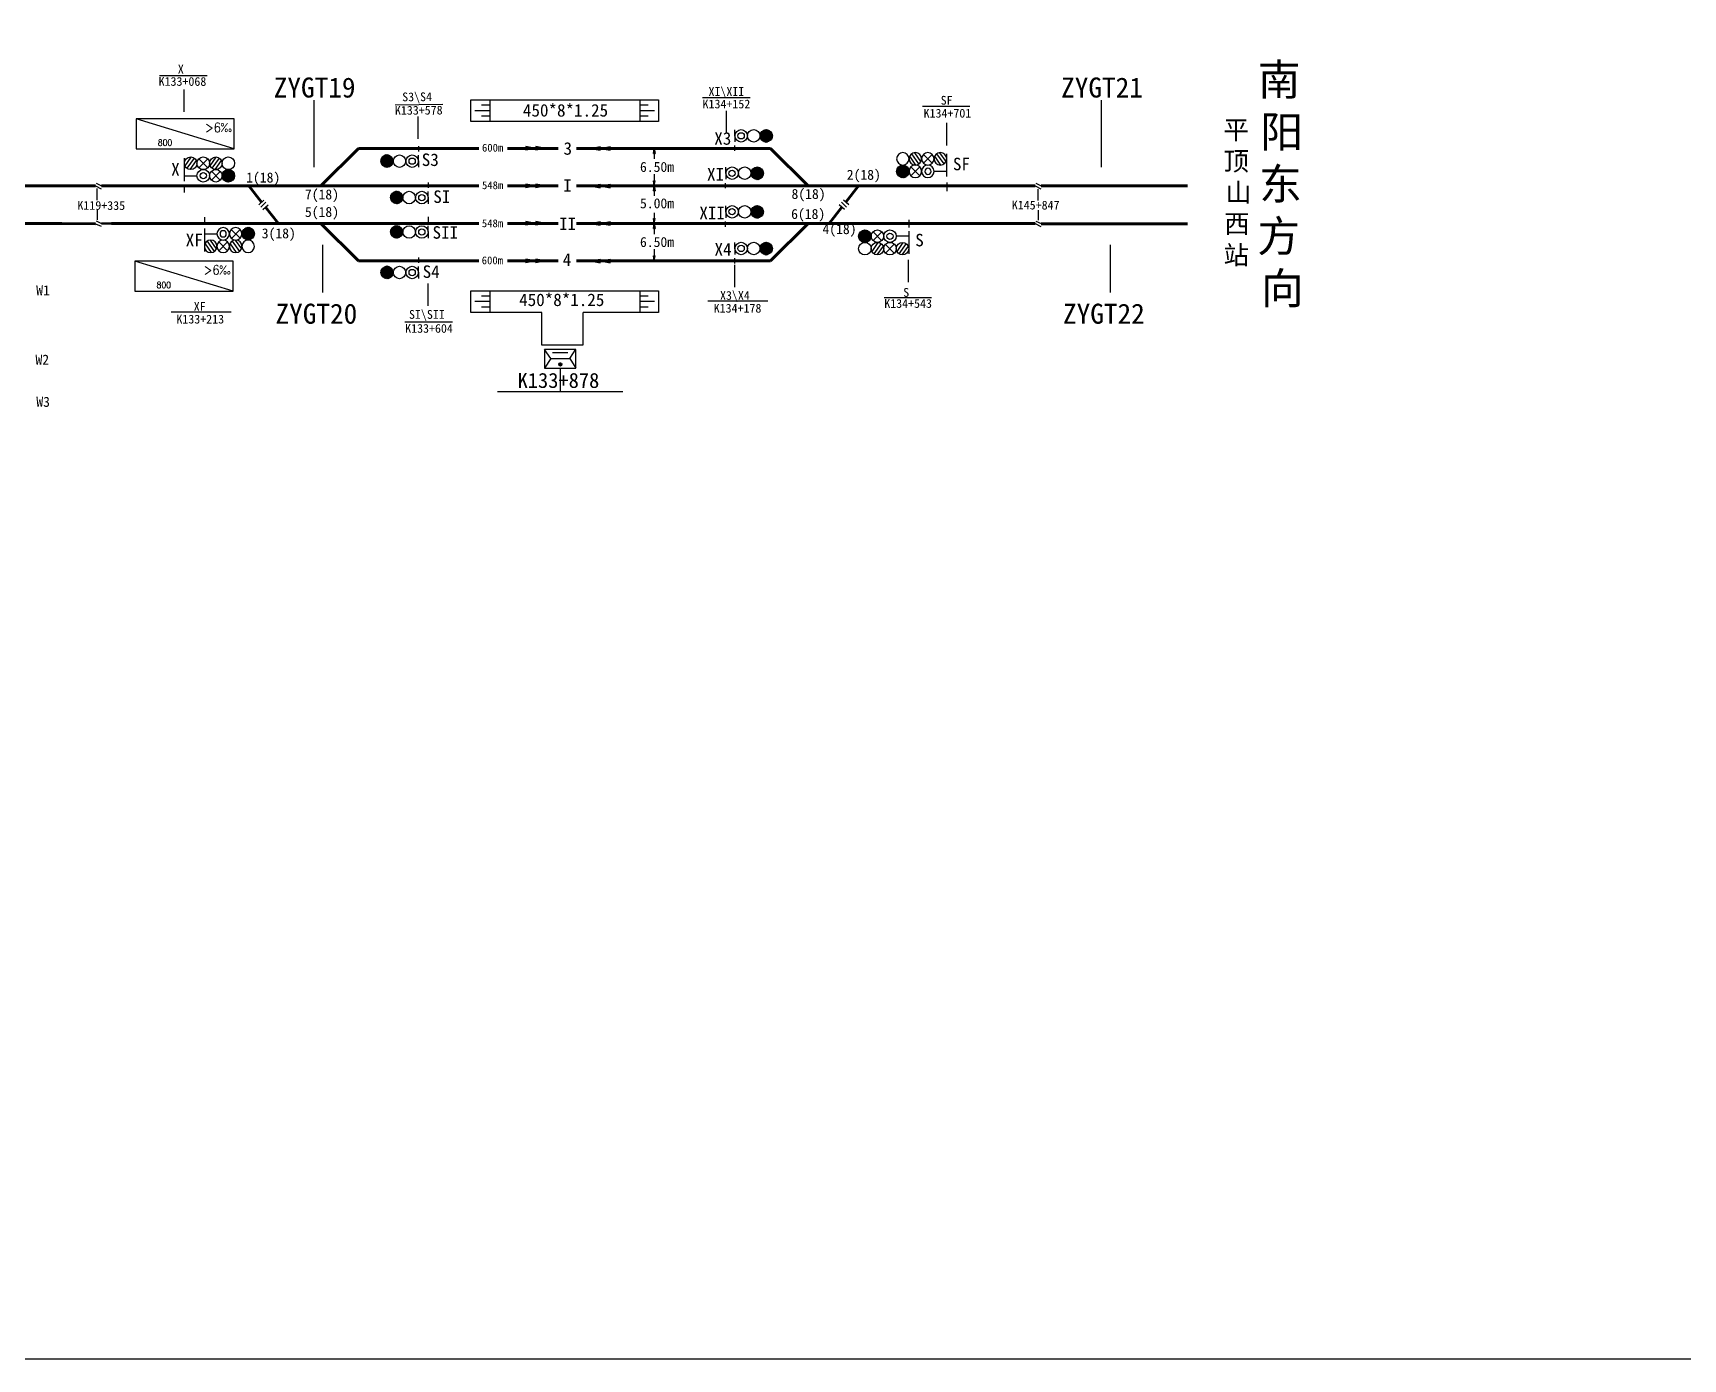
# Model space of a CAD drawing. Header units: millimetres. Extents: x -17381 to -15684, y 1883 to 2345.
# Drawn here: x -15915.7 to -15783.9, y 1883.2 to 1989.1 of the extents above; entities that cross this region are included whole.
import ezdxf
from ezdxf.enums import TextEntityAlignment as Align

# ---------------------------------------------------------------- set-up
doc = ezdxf.new("R2010")
doc.units = ezdxf.units.MM
for name, color, linetype in [('1', 1, 'Continuous'), ('D0', 7, 'Continuous'), ('供电臂', 7, 'Continuous'), ('站台', 7, 'Continuous')]:
    doc.layers.add(name, color=color, linetype=linetype)
doc.styles.add('HZ', font='complex.shx', dxfattribs={"width": 0.75, "bigfont": 'gbcbig.shx'})
doc.styles.add('宋体', font='')
doc.styles.get('宋体').set_extended_font_data('SimSun')
doc.linetypes.add('ZIGZAG', pattern='A,0.00254,-5.08,[131,ltypeshp.shx,S=5.08,R=0,X=-5.08,Y=0],-10.16,[131,ltypeshp.shx,S=5.08,R=180,X=5.08,Y=0],-5.08', length=20.32254)

# ---------------------------------------------------------------- blocks, each defined once
blk = doc.blocks.new('BD')
at = {"layer": '1', "color": 7}
for radius in [1.5, 0.75]:
    blk.add_circle((0, 0), radius, dxfattribs=at)
blk = doc.blocks.new('*X90')
at = {"color": 0}
for p, q in [((-1.5, 0.06), (0.7, 1.33)), ((-1.5, -0.06), (0.8, 1.27)), ((-1.49, 0.18), (0.59, 1.38)), ((-1.49, -0.17), (0.89, 1.21)), ((-1.47, 0.31), (0.47, 1.43)), ((-1.47, -0.27), (0.97, 1.14)), ((-1.45, -0.38), (1.05, 1.07)), ((-1.43, 0.44), (0.33, 1.46)), ((-1.42, -0.48), (1.12, 0.99)), ((-1.39, -0.57), (1.19, 0.92)), ((-1.38, 0.59), (0.18, 1.49)), ((-1.35, -0.66), (1.25, 0.83)), ((-1.3, 0.75), (0, 1.5)), ((-1.3, -0.75), (1.3, 0.75)), ((-1.25, -0.83), (1.35, 0.66)), ((-1.19, -0.92), (1.39, 0.57)), ((-1.17, 0.94), (-0.23, 1.48)), ((-1.12, -0.99), (1.42, 0.48)), ((-1.05, -1.07), (1.45, 0.38)), ((-0.97, -1.14), (1.47, 0.27)), ((-0.89, -1.21), (1.49, 0.17)), ((-0.8, -1.27), (1.5, 0.06)), ((-0.7, -1.33), (1.5, -0.06)), ((-0.59, -1.38), (1.49, -0.18)), ((-0.47, -1.43), (1.47, -0.31)), ((-0.33, -1.46), (1.43, -0.44)), ((-0.18, -1.49), (1.38, -0.59)), ((0, -1.5), (1.3, -0.75)), ((0.23, -1.48), (1.17, -0.94))]:
    blk.add_line(p, q, dxfattribs=at)
blk = doc.blocks.new('KZ_C')
at = {"layer": '1', "color": 7}
for p, q in [((0.02, 3.97), (0.02, 5.92)), ((0, -0.84), (0, 0.84)), ((0.02, 3.97), (0.02, 2.02)), ((0.02, 3.97), (0.02, 2.02))]:
    blk.add_line(p, q, dxfattribs=at)
at = {"layer": '1', "color": 3}
blk.add_circle((6.09, 3.97), 2, dxfattribs=at)
at = {"layer": '1', "color": 1}
blk.add_circle((10.09, 3.97), 1.95, dxfattribs=at)
at = {"layer": '1', "color": 7, "xscale": 1.33333333333303, "yscale": 1.33333333333303, "zscale": 1.33333333333303, "rotation": 180}
blk.add_blockref('BD', (2.06, 3.97), dxfattribs=at)
at = {"layer": '1', "xscale": 1.333300000000236, "yscale": 1.333300000000236, "zscale": 1.333300000000236}
blk.add_blockref('*X90', (10.12, 3.97), dxfattribs=at)
blk = doc.blocks.new('*X9')
at = {"color": 0}
for p, q in [((-0.5, -3.75), (0.25, -3.32)), ((-0.49, -3.63), (0.14, -3.27)), ((-0.49, -3.86), (0.34, -3.38)), ((-0.45, -3.96), (0.41, -3.46)), ((-0.42, -3.47), (-0.03, -3.25)), ((-0.4, -4.04), (0.46, -3.55)), ((-0.34, -4.12), (0.49, -3.64)), ((-0.25, -4.18), (0.5, -3.75)), ((-0.13, -4.23), (0.48, -3.88)), ((0.04, -4.25), (0.41, -4.04))]:
    blk.add_line(p, q, dxfattribs=at)
blk = doc.blocks.new('xhlx')
at = {"layer": '1', "color": 7}
for p, q in [((-5, 0), (-5, -6)), ((5, 0), (-5, 0)), ((3.0134, -2.9333), (4.9907, 0.0121)), ((5, -6), (5, 0)), ((-2.9859, -2.9333), (-4.9961, -0.004)), ((-2.9859, -2.9172), (-4.9961, -5.9914)), ((-3, -2.9238), (3, -2.9238)), ((-2.4822, -1.0402), (2.4123, -1.0402)), ((3.0134, -2.9172), (4.9907, -6.0075)), ((-5, -6), (5, -6))]:
    blk.add_line(p, q, dxfattribs=at)
blk.add_circle((0, -4.7601), 0.5, dxfattribs=at)
blk.add_blockref('*X9', (0, -1.0101), dxfattribs=at)
blk = doc.blocks.new('UD')
at = {"layer": '1', "color": 2}
for p, q in [((0.1149, 1.4857), (-1.3549, -0.6305)), ((0.8607, 1.2175), (-0.8771, -1.2175)), ((1.3386, 0.6378), (-0.1312, -1.4784))]:
    blk.add_line(p, q, dxfattribs=at)
blk.add_circle((0, 0), 1.5, dxfattribs=at)
blk = doc.blocks.new('FD')
at = {"layer": '1', "color": 7}
for p, q in [((1.05, 1.06), (-1.06, -1.06)), ((-1.05, 1.05), (1.04, -1.08))]:
    blk.add_line(p, q, dxfattribs=at)
blk.add_circle((0, 0), 1.5, dxfattribs=at)
blk = doc.blocks.new('LD')
at = {"layer": '1', "color": 3}
blk.add_circle((0, 0), 1.5, dxfattribs=at)
blk = doc.blocks.new('*X122')
at = {"color": 0}
for p, q in [((-1.5, 0.06), (0.7, 1.33)), ((-1.5, -0.06), (0.8, 1.27)), ((-1.49, 0.18), (0.59, 1.38)), ((-1.49, -0.17), (0.89, 1.21)), ((-1.47, 0.31), (0.47, 1.43)), ((-1.47, -0.27), (0.97, 1.14)), ((-1.45, -0.38), (1.05, 1.07)), ((-1.43, 0.44), (0.33, 1.46)), ((-1.42, -0.48), (1.12, 0.99)), ((-1.39, -0.57), (1.19, 0.92)), ((-1.38, 0.59), (0.18, 1.49)), ((-1.35, -0.66), (1.25, 0.83)), ((-1.3, 0.75), (0, 1.5)), ((-1.3, -0.75), (1.3, 0.75)), ((-1.25, -0.83), (1.35, 0.66)), ((-1.19, -0.92), (1.39, 0.57)), ((-1.17, 0.94), (-0.23, 1.48)), ((-1.12, -0.99), (1.42, 0.48)), ((-1.05, -1.07), (1.45, 0.38)), ((-0.97, -1.14), (1.47, 0.27)), ((-0.89, -1.21), (1.49, 0.17)), ((-0.8, -1.27), (1.5, 0.06)), ((-0.7, -1.33), (1.5, -0.06)), ((-0.59, -1.38), (1.49, -0.18)), ((-0.47, -1.43), (1.47, -0.31)), ((-0.33, -1.46), (1.43, -0.44)), ((-0.18, -1.49), (1.38, -0.59)), ((0, -1.5), (1.3, -0.75)), ((0.23, -1.48), (1.17, -0.94))]:
    blk.add_line(p, q, dxfattribs=at)
blk = doc.blocks.new('*X121')
at = {"color": 0}
for p, q in [((-1.5, 0.06), (0.7, 1.33)), ((-1.5, -0.06), (0.8, 1.27)), ((-1.49, 0.18), (0.59, 1.38)), ((-1.49, -0.17), (0.89, 1.21)), ((-1.47, 0.31), (0.47, 1.43)), ((-1.47, -0.27), (0.97, 1.14)), ((-1.45, -0.38), (1.05, 1.07)), ((-1.43, 0.44), (0.33, 1.46)), ((-1.42, -0.48), (1.12, 0.99)), ((-1.39, -0.57), (1.19, 0.92)), ((-1.38, 0.59), (0.18, 1.49)), ((-1.35, -0.66), (1.25, 0.83)), ((-1.3, 0.75), (0, 1.5)), ((-1.3, -0.75), (1.3, 0.75)), ((-1.25, -0.83), (1.35, 0.66)), ((-1.19, -0.92), (1.39, 0.57)), ((-1.17, 0.94), (-0.23, 1.48)), ((-1.12, -0.99), (1.42, 0.48)), ((-1.05, -1.07), (1.45, 0.38)), ((-0.97, -1.14), (1.47, 0.27)), ((-0.89, -1.21), (1.49, 0.17)), ((-0.8, -1.27), (1.5, 0.06)), ((-0.7, -1.33), (1.5, -0.06)), ((-0.59, -1.38), (1.49, -0.18)), ((-0.47, -1.43), (1.47, -0.31)), ((-0.33, -1.46), (1.43, -0.44)), ((-0.18, -1.49), (1.38, -0.59)), ((0, -1.5), (1.3, -0.75)), ((0.23, -1.48), (1.17, -0.94))]:
    blk.add_line(p, q, dxfattribs=at)
blk = doc.blocks.new('*X123')
at = {"color": 0}
for p, q in [((-1.5, 0.06), (0.7, 1.33)), ((-1.5, -0.06), (0.8, 1.27)), ((-1.49, 0.18), (0.59, 1.38)), ((-1.49, -0.17), (0.89, 1.21)), ((-1.47, 0.31), (0.47, 1.43)), ((-1.47, -0.27), (0.97, 1.14)), ((-1.45, -0.38), (1.05, 1.07)), ((-1.43, 0.44), (0.33, 1.46)), ((-1.42, -0.48), (1.12, 0.99)), ((-1.39, -0.57), (1.19, 0.92)), ((-1.38, 0.59), (0.18, 1.49)), ((-1.35, -0.66), (1.25, 0.83)), ((-1.3, 0.75), (0, 1.5)), ((-1.3, -0.75), (1.3, 0.75)), ((-1.25, -0.83), (1.35, 0.66)), ((-1.19, -0.92), (1.39, 0.57)), ((-1.17, 0.94), (-0.23, 1.48)), ((-1.12, -0.99), (1.42, 0.48)), ((-1.05, -1.07), (1.45, 0.38)), ((-0.97, -1.14), (1.47, 0.27)), ((-0.89, -1.21), (1.49, 0.17)), ((-0.8, -1.27), (1.5, 0.06)), ((-0.7, -1.33), (1.5, -0.06)), ((-0.59, -1.38), (1.49, -0.18)), ((-0.47, -1.43), (1.47, -0.31)), ((-0.33, -1.46), (1.43, -0.44)), ((-0.18, -1.49), (1.38, -0.59)), ((0, -1.5), (1.3, -0.75)), ((0.23, -1.48), (1.17, -0.94))]:
    blk.add_line(p, q, dxfattribs=at)
blk = doc.blocks.new('*X124')
at = {"color": 0}
for p, q in [((-1.5, 0.06), (0.7, 1.33)), ((-1.5, -0.06), (0.8, 1.27)), ((-1.49, 0.18), (0.59, 1.38)), ((-1.49, -0.17), (0.89, 1.21)), ((-1.47, 0.31), (0.47, 1.43)), ((-1.47, -0.27), (0.97, 1.14)), ((-1.45, -0.38), (1.05, 1.07)), ((-1.43, 0.44), (0.33, 1.46)), ((-1.42, -0.48), (1.12, 0.99)), ((-1.39, -0.57), (1.19, 0.92)), ((-1.38, 0.59), (0.18, 1.49)), ((-1.35, -0.66), (1.25, 0.83)), ((-1.3, 0.75), (0, 1.5)), ((-1.3, -0.75), (1.3, 0.75)), ((-1.25, -0.83), (1.35, 0.66)), ((-1.19, -0.92), (1.39, 0.57)), ((-1.17, 0.94), (-0.23, 1.48)), ((-1.12, -0.99), (1.42, 0.48)), ((-1.05, -1.07), (1.45, 0.38)), ((-0.97, -1.14), (1.47, 0.27)), ((-0.89, -1.21), (1.49, 0.17)), ((-0.8, -1.27), (1.5, 0.06)), ((-0.7, -1.33), (1.5, -0.06)), ((-0.59, -1.38), (1.49, -0.18)), ((-0.47, -1.43), (1.47, -0.31)), ((-0.33, -1.46), (1.43, -0.44)), ((-0.18, -1.49), (1.38, -0.59)), ((0, -1.5), (1.3, -0.75)), ((0.23, -1.48), (1.17, -0.94))]:
    blk.add_line(p, q, dxfattribs=at)

msp = doc.modelspace()

# ---------------------------------------------------------------- hatches: boundary and pattern name
at = {"lineweight": -3}
for points in [[(-15875.51, 1979.9), (-15876.31, 1980.05), (-15876.31, 1979.75)], [(-15874.71, 1979.9), (-15875.51, 1980.05), (-15875.51, 1979.75)], [(-15871.18, 1979.9), (-15870.38, 1979.75), (-15870.38, 1980.05)], [(-15870.38, 1979.9), (-15869.58, 1979.75), (-15869.58, 1980.05)], [(-15866.06, 1979.9), (-15866.13, 1979.5), (-15865.98, 1979.5)], [(-15875.51, 1976.9), (-15876.31, 1977.05), (-15876.31, 1976.75)], [(-15874.71, 1976.9), (-15875.51, 1977.05), (-15875.51, 1976.75)], [(-15871.18, 1976.9), (-15870.38, 1976.75), (-15870.38, 1977.05)], [(-15870.38, 1976.9), (-15869.58, 1976.75), (-15869.58, 1977.05)], [(-15866.06, 1976.9), (-15866.13, 1977.3), (-15865.98, 1977.3)], [(-15866.06, 1976.9), (-15866.13, 1976.5), (-15865.98, 1976.5)], [(-15875.51, 1973.9), (-15876.31, 1974.05), (-15876.31, 1973.75)], [(-15874.71, 1973.9), (-15875.51, 1974.05), (-15875.51, 1973.75)], [(-15871.18, 1973.9), (-15870.38, 1973.75), (-15870.38, 1974.05)], [(-15870.38, 1973.9), (-15869.58, 1973.75), (-15869.58, 1974.05)], [(-15866.06, 1973.9), (-15866.13, 1974.3), (-15865.98, 1974.3)], [(-15866.06, 1973.9), (-15866.13, 1973.5), (-15865.98, 1973.5)], [(-15866.06, 1970.9), (-15866.13, 1971.3), (-15865.98, 1971.3)], [(-15875.51, 1970.9), (-15876.31, 1971.05), (-15876.31, 1970.75)], [(-15874.71, 1970.9), (-15875.51, 1971.05), (-15875.51, 1970.75)], [(-15871.18, 1970.9), (-15870.38, 1970.75), (-15870.38, 1971.05)], [(-15870.38, 1970.9), (-15869.58, 1970.75), (-15869.58, 1971.05)]]:
    msp.add_hatch(color=0, dxfattribs=at).paths.add_polyline_path(points)

# ---------------------------------------------------------------- linework, layer by layer
at = {"color": 0}
for p, q in [((-15905.57, 1985.71), (-15901.78, 1985.71)), ((-15886.75, 1983.39), (-15882.96, 1983.42)), ((-15880.7, 1983.77), (-15865.72, 1983.77)), ((-15880.7, 1982.04), (-15880.7, 1983.77)), ((-15879.2, 1983.34), (-15879.87, 1983.34)), ((-15879.2, 1983.77), (-15879.2, 1982.91)), ((-15867.22, 1983.77), (-15867.22, 1982.91)), ((-15866.55, 1983.34), (-15867.22, 1983.34)), ((-15865.72, 1983.77), (-15865.72, 1982.04)), ((-15862.21, 1983.95), (-15858.39, 1983.95)), ((-15844.65, 1983.28), (-15840.85, 1983.26)), ((-15899.6, 1979.87), (-15907.44, 1982.26)), ((-15865.72, 1982.04), (-15880.7, 1982.04)), ((-15879.2, 1982.91), (-15880.38, 1982.91)), ((-15879.2, 1982.47), (-15879.87, 1982.47)), ((-15879.2, 1982.91), (-15879.2, 1982.04)), ((-15867.22, 1982.91), (-15867.22, 1982.04)), ((-15866.04, 1982.91), (-15867.22, 1982.91)), ((-15866.55, 1982.47), (-15867.22, 1982.47)), ((-15899.7, 1968.49), (-15907.54, 1970.88)), ((-15880.7, 1968.52), (-15865.72, 1968.52)), ((-15880.7, 1966.79), (-15880.7, 1968.52)), ((-15879.2, 1967.66), (-15880.38, 1967.66)), ((-15879.2, 1968.09), (-15879.87, 1968.09)), ((-15879.2, 1968.52), (-15879.2, 1967.66)), ((-15879.2, 1967.66), (-15879.2, 1966.79)), ((-15867.22, 1968.52), (-15867.22, 1967.66)), ((-15866.55, 1968.09), (-15867.22, 1968.09)), ((-15867.22, 1967.66), (-15867.22, 1966.79)), ((-15866.04, 1967.66), (-15867.22, 1967.66)), ((-15865.72, 1968.52), (-15865.72, 1966.79)), ((-15861.79, 1967.71), (-15857, 1967.71)), ((-15847.7, 1967.98), (-15843.92, 1967.98)), ((-15904.64, 1966.83), (-15899.85, 1966.83)), ((-15885.99, 1966.05), (-15882.18, 1966.05)), ((-15875.05, 1966.79), (-15880.7, 1966.79)), ((-15879.2, 1967.22), (-15879.87, 1967.22)), ((-15865.72, 1966.79), (-15871.74, 1966.79)), ((-15866.55, 1967.22), (-15867.22, 1967.22)), ((-15873.57, 1962.34), (-15873.57, 1960.47)), ((-15878.57, 1960.47), (-15868.57, 1960.47))]:
    msp.add_line(p, q, dxfattribs=at)
at = {"color": 5, "lineweight": -3}
for p, q in [((-15893.26, 1983.74), (-15893.26, 1978.39)), ((-15829.63, 1968.39), (-15829.63, 1972.18))]:
    msp.add_line(p, q, dxfattribs=at)
at = {"color": 1, "lineweight": -3}
for p, q in [((-15830.38, 1983.74), (-15830.38, 1978.39)), ((-15892.52, 1968.39), (-15892.52, 1972.18))]:
    msp.add_line(p, q, dxfattribs=at)
at = {"color": 5, "lineweight": 70}
for p, q in [((-15889.69, 1979.9), (-15880.07, 1979.9)), ((-15877.79, 1979.9), (-15873.74, 1979.9)), ((-15872.26, 1979.9), (-15856.77, 1979.9))]:
    msp.add_line(p, q, dxfattribs=at)
at = {"color": 0, "lineweight": -3}
for p, q in [((-15876.31, 1980.05), (-15875.51, 1979.9)), ((-15875.51, 1979.9), (-15876.31, 1980.05)), ((-15876.31, 1980.05), (-15876.31, 1979.75)), ((-15875.51, 1979.9), (-15876.31, 1979.75)), ((-15875.51, 1980.05), (-15874.71, 1979.9)), ((-15874.71, 1979.9), (-15875.51, 1980.05)), ((-15875.51, 1980.05), (-15875.51, 1979.75)), ((-15875.51, 1979.9), (-15874.71, 1979.9)), ((-15874.71, 1979.9), (-15875.51, 1979.75)), ((-15871.18, 1979.9), (-15870.38, 1980.05)), ((-15870.54, 1979.9), (-15871.18, 1979.9)), ((-15870.38, 1979.9), (-15871.18, 1979.9)), ((-15870.38, 1979.75), (-15871.18, 1979.9)), ((-15871.18, 1979.9), (-15870.38, 1979.75)), ((-15870.38, 1979.9), (-15869.58, 1980.05)), ((-15870.38, 1979.75), (-15870.38, 1980.05)), ((-15869.58, 1979.75), (-15870.38, 1979.9)), ((-15870.38, 1979.9), (-15869.58, 1979.75)), ((-15869.58, 1979.75), (-15869.58, 1980.05)), ((-15866.13, 1979.5), (-15866.06, 1979.9)), ((-15866.06, 1979.9), (-15866.13, 1979.5)), ((-15866.13, 1979.5), (-15865.98, 1979.5)), ((-15866.06, 1979.9), (-15865.98, 1979.5)), ((-15910.54, 1975.77), (-15910.54, 1976.68)), ((-15876.31, 1977.05), (-15875.51, 1976.9)), ((-15875.51, 1976.9), (-15876.31, 1977.05)), ((-15876.31, 1977.05), (-15876.31, 1976.75)), ((-15875.51, 1976.9), (-15876.31, 1976.75)), ((-15875.51, 1977.05), (-15874.71, 1976.9)), ((-15874.71, 1976.9), (-15875.51, 1977.05)), ((-15875.51, 1977.05), (-15875.51, 1976.75)), ((-15875.51, 1976.9), (-15874.71, 1976.9)), ((-15874.71, 1976.9), (-15875.51, 1976.75)), ((-15871.18, 1976.9), (-15870.38, 1977.05)), ((-15870.54, 1976.9), (-15871.18, 1976.9)), ((-15870.38, 1976.9), (-15871.18, 1976.9)), ((-15870.38, 1976.75), (-15871.18, 1976.9)), ((-15871.18, 1976.9), (-15870.38, 1976.75)), ((-15870.38, 1976.9), (-15869.58, 1977.05)), ((-15870.38, 1976.75), (-15870.38, 1977.05)), ((-15869.58, 1976.75), (-15870.38, 1976.9)), ((-15870.38, 1976.9), (-15869.58, 1976.75)), ((-15869.58, 1976.75), (-15869.58, 1977.05)), ((-15866.13, 1977.3), (-15866.06, 1976.9)), ((-15866.06, 1976.9), (-15866.13, 1977.3)), ((-15866.13, 1977.3), (-15865.98, 1977.3)), ((-15866.13, 1976.5), (-15866.06, 1976.9)), ((-15866.06, 1976.9), (-15866.13, 1976.5)), ((-15866.06, 1976.9), (-15865.98, 1977.3)), ((-15866.06, 1976.9), (-15865.98, 1976.5)), ((-15835.41, 1975.74), (-15835.41, 1976.65)), ((-15866.13, 1976.5), (-15865.98, 1976.5)), ((-15910.54, 1974.99), (-15910.54, 1974.2)), ((-15876.31, 1974.05), (-15875.51, 1973.9)), ((-15875.51, 1973.9), (-15876.31, 1974.05)), ((-15876.31, 1974.05), (-15876.31, 1973.75)), ((-15875.51, 1973.9), (-15876.31, 1973.75)), ((-15875.51, 1974.05), (-15874.71, 1973.9)), ((-15874.71, 1973.9), (-15875.51, 1974.05)), ((-15875.51, 1974.05), (-15875.51, 1973.75)), ((-15875.51, 1973.9), (-15874.71, 1973.9)), ((-15874.71, 1973.9), (-15875.51, 1973.75)), ((-15871.18, 1973.9), (-15870.38, 1974.05)), ((-15870.54, 1973.9), (-15871.18, 1973.9)), ((-15870.38, 1973.9), (-15871.18, 1973.9)), ((-15870.38, 1973.75), (-15871.18, 1973.9)), ((-15871.18, 1973.9), (-15870.38, 1973.75)), ((-15870.38, 1973.9), (-15869.58, 1974.05)), ((-15870.38, 1973.75), (-15870.38, 1974.05)), ((-15869.58, 1973.75), (-15870.38, 1973.9)), ((-15870.38, 1973.9), (-15869.58, 1973.75)), ((-15869.58, 1973.75), (-15869.58, 1974.05)), ((-15866.13, 1974.3), (-15866.06, 1973.9)), ((-15866.06, 1973.9), (-15866.13, 1974.3)), ((-15866.13, 1974.3), (-15865.98, 1974.3)), ((-15866.13, 1973.5), (-15866.06, 1973.9)), ((-15866.06, 1973.9), (-15866.13, 1973.5)), ((-15866.06, 1973.9), (-15865.98, 1974.3)), ((-15866.06, 1973.9), (-15865.98, 1973.5)), ((-15835.4, 1974.96), (-15835.4, 1974.17)), ((-15866.13, 1973.5), (-15865.98, 1973.5)), ((-15866.13, 1971.3), (-15866.06, 1970.9)), ((-15866.06, 1970.9), (-15866.13, 1971.3)), ((-15866.13, 1971.3), (-15865.98, 1971.3)), ((-15866.06, 1970.9), (-15865.98, 1971.3)), ((-15876.31, 1971.05), (-15875.51, 1970.9)), ((-15875.51, 1970.9), (-15876.31, 1971.05)), ((-15876.31, 1971.05), (-15876.31, 1970.75)), ((-15875.51, 1970.9), (-15876.31, 1970.75)), ((-15875.51, 1971.05), (-15874.71, 1970.9)), ((-15874.71, 1970.9), (-15875.51, 1971.05)), ((-15875.51, 1971.05), (-15875.51, 1970.75)), ((-15875.51, 1970.9), (-15874.71, 1970.9)), ((-15874.71, 1970.9), (-15875.51, 1970.75)), ((-15871.18, 1970.9), (-15870.38, 1971.05)), ((-15870.54, 1970.9), (-15871.18, 1970.9)), ((-15870.38, 1970.9), (-15871.18, 1970.9)), ((-15870.38, 1970.75), (-15871.18, 1970.9)), ((-15871.18, 1970.9), (-15870.38, 1970.75)), ((-15870.38, 1970.9), (-15869.58, 1971.05)), ((-15870.38, 1970.75), (-15870.38, 1971.05)), ((-15869.58, 1970.75), (-15870.38, 1970.9)), ((-15870.38, 1970.9), (-15869.58, 1970.75)), ((-15869.58, 1970.75), (-15869.58, 1971.05))]:
    msp.add_line(p, q, dxfattribs=at)
at = {"color": 1, "lineweight": 100}
for p, q in [((-15910.69, 1976.9), (-15913.37, 1976.9)), ((-15823.47, 1976.9), (-15835.17, 1976.9))]:
    msp.add_line(p, q, dxfattribs=at)
at = {"color": 7, "linetype": 'Continuous'}
for p, q in [((-15910.69, 1976.9), (-15910.24, 1976.67)), ((-15910.62, 1977.11), (-15910.21, 1976.9)), ((-15835.64, 1976.9), (-15835.2, 1976.67)), ((-15835.58, 1977.11), (-15835.17, 1976.9)), ((-15897.65, 1975.4), (-15897.24, 1975.77)), ((-15897.48, 1975.21), (-15897.07, 1975.59)), ((-15897.31, 1975.02), (-15896.9, 1975.4)), ((-15850.87, 1975.02), (-15851.29, 1975.4)), ((-15850.7, 1975.21), (-15851.12, 1975.59)), ((-15850.53, 1975.39), (-15850.95, 1975.77)), ((-15910.62, 1974.11), (-15910.21, 1973.9)), ((-15835.64, 1973.9), (-15835.2, 1973.65)), ((-15835.58, 1974.09), (-15835.17, 1973.89)), ((-15910.69, 1973.88), (-15910.24, 1973.67))]:
    msp.add_line(p, q, dxfattribs=at)
at = {"color": 0, "linetype": 'Continuous'}
for p, q in [((-15903.58, 1976.38), (-15903.58, 1977)), ((-15842.71, 1977.16), (-15842.71, 1976.48)), ((-15901.99, 1974.4), (-15901.99, 1973.78)), ((-15845.74, 1974.2), (-15845.74, 1973.58)), ((-15875.07, 1966.78), (-15875.07, 1964.21)), ((-15871.74, 1964.19), (-15871.74, 1966.78)), ((-15875.07, 1964.21), (-15871.74, 1964.21))]:
    msp.add_line(p, q, dxfattribs=at)
at = {"color": 1, "lineweight": 50}
msp.add_line((-15909.4, 1973.9), (-15910.21, 1973.9), dxfattribs=at)
at = {"color": 1, "lineweight": 70}
for p, q in [((-15892.7, 1973.9), (-15889.69, 1970.9)), ((-15856.77, 1970.9), (-15853.76, 1973.9)), ((-15889.69, 1970.9), (-15880.07, 1970.9)), ((-15877.79, 1970.9), (-15873.74, 1970.9)), ((-15872.26, 1970.9), (-15856.77, 1970.9))]:
    msp.add_line(p, q, dxfattribs=at)
at = {"color": 5, "lineweight": 100}
for p, q in [((-15910.69, 1973.88), (-15913.37, 1973.89)), ((-15823.47, 1973.88), (-15835.17, 1973.88))]:
    msp.add_line(p, q, dxfattribs=at)
at = {"color": 0}
for points in [[(-17380.59, 2345.03), (-15683.64, 2345.03), (-15683.64, 1883.17), (-17380.59, 1883.17)], [(-15899.6, 1982.26), (-15907.44, 1982.26), (-15907.44, 1979.87), (-15899.6, 1979.87)], [(-15899.7, 1970.88), (-15907.54, 1970.88), (-15907.54, 1968.49), (-15899.7, 1968.49)]]:
    msp.add_lwpolyline(points, close=True, dxfattribs=at)
at = {"layer": '1', "color": 0}
for p, q in [((-15842.71, 1977.64), (-15842.71, 1979.47)), ((-15903.58, 1977.29), (-15903.58, 1979.12)), ((-15842.71, 1978.06), (-15843.71, 1978.06)), ((-15903.58, 1977.71), (-15902.58, 1977.71)), ((-15901.99, 1973.49), (-15901.99, 1971.66)), ((-15901.99, 1973.07), (-15900.99, 1973.07)), ((-15845.74, 1972.88), (-15846.74, 1972.88)), ((-15845.74, 1973.29), (-15845.74, 1971.46))]:
    msp.add_line(p, q, dxfattribs=at)
at = {"layer": '1', "color": 1, "lineweight": 100}
for p, q in [((-15963.16, 1976.9), (-15913.37, 1976.9)), ((-15909.4, 1973.9), (-15880.07, 1973.9)), ((-15877.79, 1973.9), (-15873.74, 1973.9)), ((-15872.26, 1973.9), (-15835.64, 1973.9))]:
    msp.add_line(p, q, dxfattribs=at)
at = {"layer": '1', "color": 5, "lineweight": 100}
for p, q in [((-15910.21, 1976.9), (-15880.07, 1976.9)), ((-15877.79, 1976.9), (-15873.74, 1976.9)), ((-15872.26, 1976.9), (-15835.64, 1976.9)), ((-15913.37, 1973.9), (-15963.16, 1973.9))]:
    msp.add_line(p, q, dxfattribs=at)
at = {"layer": '1', "color": 1}
for centre in [(-15900.08, 1977.71), (-15846.21, 1978.06), (-15898.49, 1973.07), (-15849.24, 1972.88)]:
    msp.add_circle(centre, 0.5, dxfattribs=at)
at = {"layer": 'D0', "color": 0}
for p, q in [((-15866.06, 1979.9), (-15866.06, 1979.05)), ((-15866.06, 1979.9), (-15866.06, 1979.9)), ((-15866.06, 1979.9), (-15866.06, 1979.9)), ((-15866.06, 1979.9), (-15866.06, 1979.9)), ((-15866.06, 1979.9), (-15866.06, 1979.9)), ((-15866.06, 1977.84), (-15866.06, 1976.99)), ((-15866.06, 1976.9), (-15866.06, 1976.11)), ((-15866.06, 1976.9), (-15866.06, 1976.9)), ((-15866.06, 1976.9), (-15866.06, 1976.9)), ((-15866.06, 1974.76), (-15866.06, 1973.9)), ((-15866.06, 1973.9), (-15866.06, 1973.05)), ((-15866.06, 1973.9), (-15866.06, 1973.9)), ((-15866.06, 1973.9), (-15866.06, 1973.9)), ((-15866.06, 1973.9), (-15866.06, 1973.9)), ((-15866.06, 1973.9), (-15866.06, 1973.9)), ((-15866.06, 1971.84), (-15866.06, 1970.99)), ((-15866.06, 1970.9), (-15866.06, 1970.9)), ((-15866.06, 1970.9), (-15866.06, 1970.9))]:
    msp.add_line(p, q, dxfattribs=at)
at = {"layer": '站台', "color": 0, "lineweight": -3}
for p, q in [((-15903.61, 1982.81), (-15903.61, 1984.6)), ((-15884.92, 1980.65), (-15884.92, 1982.44)), ((-15860.3, 1981.12), (-15860.3, 1982.91)), ((-15842.71, 1980.14), (-15842.71, 1981.93)), ((-15859.63, 1968.8), (-15859.63, 1970.59)), ((-15845.76, 1969.21), (-15845.76, 1971)), ((-15884.11, 1967.31), (-15884.11, 1969.1))]:
    msp.add_line(p, q, dxfattribs=at)
at = {"layer": '站台', "color": 5, "lineweight": 70}
for p, q in [((-15889.69, 1979.9), (-15892.7, 1976.9)), ((-15856.77, 1979.9), (-15853.76, 1976.9)), ((-15897.43, 1975.6), (-15898.44, 1976.9)), ((-15850.76, 1975.6), (-15849.74, 1976.9))]:
    msp.add_line(p, q, dxfattribs=at)
at = {"layer": '站台', "color": 1, "lineweight": 70}
for p, q in [((-15896.1, 1973.91), (-15897.11, 1975.2)), ((-15852.09, 1973.9), (-15851.07, 1975.2))]:
    msp.add_line(p, q, dxfattribs=at)

# ---------------------------------------------------------------- block references
at = {"color": 0, "xscale": 0.25, "yscale": 0.25, "zscale": 0.25}
for p in [(-15859.64, 1979.91), (-15860.36, 1976.92), (-15860.36, 1973.84), (-15859.64, 1970.91)]:
    msp.add_blockref('KZ_C', p, dxfattribs=at)
at = {"color": 0, "xscale": 0.25, "yscale": 0.25, "zscale": 0.25, "rotation": 180}
for p in [(-15884.88, 1979.87), (-15884.11, 1976.96), (-15884.11, 1974.21), (-15884.88, 1970.97)]:
    msp.add_blockref('KZ_C', p, dxfattribs=at)
at = {"color": 0, "linetype": 'ZIGZAG', "xscale": 0.2500639922618575, "yscale": 0.2500639922618575, "zscale": 0.2500639922618575}
msp.add_blockref('xhlx', (-15873.57, 1963.84), dxfattribs=at)
at = {"layer": '1', "color": 0, "rotation": 180}
for name, p, xscale, yscale, zscale in [('UD', (-15903.08, 1978.71), 0.3333353016860201, 0.3333353016860201, 0.3333353016860201), ('FD', (-15902.08, 1978.71), 0.3333353016860201, 0.3333353016860201, 0.3333353016860201), ('UD', (-15901.08, 1978.71), 0.3333353016860201, 0.3333353016860201, 0.3333353016860201), ('LD', (-15900.08, 1978.71), 0.3333353016860201, 0.3333353016860201, 0.3333353016860201), ('LD', (-15846.21, 1979.06), -0.3333353016860201, 0.3333353016851106, 0.3333353016851694), ('UD', (-15845.21, 1979.06), -0.3333353016860201, 0.3333353016851106, 0.3333353016851694), ('FD', (-15844.21, 1979.06), -0.3333353016860201, 0.3333353016851106, 0.3333353016851694), ('UD', (-15843.21, 1979.06), -0.3333353016860201, 0.3333353016851106, 0.3333353016851694), ('BD', (-15902.08, 1977.71), 0.3333353016860201, 0.3333353016860201, 0.3333353016860201), ('FD', (-15901.08, 1977.71), 0.3333353016860201, 0.3333353016860201, 0.3333353016860201), ('FD', (-15845.21, 1978.06), -0.3333353016860201, 0.3333353016851106, 0.3333353016851694), ('BD', (-15844.21, 1978.06), -0.3333353016860201, 0.3333353016851106, 0.3333353016851694)]:
    msp.add_blockref(name, p, dxfattribs=dict(at, xscale=xscale, yscale=yscale, zscale=zscale))
at = {"layer": '1', "color": 1, "rotation": 180}
for name, p, xscale, yscale, zscale in [('*X121', (-15900.08, 1977.71), 0.3333353016860201, 0.3333353016860201, 0.3333353016860201), ('*X123', (-15846.21, 1978.06), -0.3333353016860201, 0.3333353016851106, 0.3333353016851904)]:
    msp.add_blockref(name, p, dxfattribs=dict(at, xscale=xscale, yscale=yscale, zscale=zscale))
at = {"layer": '1', "color": 0}
for name, p, xscale, yscale, zscale in [('BD', (-15900.49, 1973.07), -0.3332499999996799, 0.3332499999996799, 0.33325), ('FD', (-15899.49, 1973.07), -0.3332499999996799, 0.3332499999996799, 0.33325), ('FD', (-15848.24, 1972.88), 0.3333353016860201, 0.3333353016860201, 0.3333353016860201), ('BD', (-15847.24, 1972.88), 0.3333353016860201, 0.3333353016860201, 0.3333353016860201), ('UD', (-15901.49, 1972.07), -0.3332499999996799, 0.3332499999996799, 0.33325), ('FD', (-15900.49, 1972.07), -0.3332499999996799, 0.3332499999996799, 0.33325), ('UD', (-15899.49, 1972.07), -0.3332499999996799, 0.3332499999996799, 0.33325), ('LD', (-15898.49, 1972.07), -0.3332499999996799, 0.3332499999996799, 0.33325), ('LD', (-15849.24, 1971.88), 0.3333353016860201, 0.3333353016860201, 0.3333353016860201), ('UD', (-15848.24, 1971.88), 0.3333353016860201, 0.3333353016860201, 0.3333353016860201), ('FD', (-15847.24, 1971.88), 0.3333353016860201, 0.3333353016860201, 0.3333353016860201), ('UD', (-15846.24, 1971.88), 0.3333353016860201, 0.3333353016860201, 0.3333353016860201)]:
    msp.add_blockref(name, p, dxfattribs=dict(at, xscale=xscale, yscale=yscale, zscale=zscale))
at = {"layer": '1', "color": 1}
for name, p, xscale, yscale, zscale in [('*X122', (-15898.49, 1973.07), -0.3332499999996799, 0.3332499999996799, 0.333250000000021), ('*X124', (-15849.24, 1972.88), 0.3333353016860201, 0.3333353016860201, 0.3333353016860201)]:
    msp.add_blockref(name, p, dxfattribs=dict(at, xscale=xscale, yscale=yscale, zscale=zscale))

# ---------------------------------------------------------------- texts
at = {"color": 0, "style": '宋体'}
for s, rotation, p in [('X', 359.978, (-15904.11, 1985.88)), ('S3\\S4', 0.3456, (-15886.19, 1983.66)), ('SF', 0.0858, (-15843.19, 1983.39))]:
    msp.add_text(s, height=0.7, rotation=rotation, dxfattribs=at).set_placement(p)
for s, rotation, p in [('K133+068', 359.978, (-15903.74, 1985.24)), ('K133+578', 0.3456, (-15884.87, 1982.94)), ('K134+701', 0.0858, (-15842.65, 1982.7))]:
    msp.add_text(s, height=0.7, rotation=rotation, dxfattribs=at).set_placement(p, align=Align.MIDDLE)
for s, height, p in [('XI\\XII', 0.7, (-15861.73, 1984.09)), ('450*8*1.25', 1, (-15876.55, 1982.44)), ('X3', 1, (-15861.27, 1980.19)), ('S3', 1, (-15884.63, 1978.49)), ('1(18)', 0.8, (-15898.65, 1977.17)), ('XI', 1, (-15861.85, 1977.33)), ('2(18)', 0.8, (-15850.69, 1977.39)), ('7(18)', 0.8, (-15893.96, 1975.82)), ('SI', 1, (-15883.71, 1975.54)), ('8(18)', 0.8, (-15855.1, 1975.86)), ('5(18)', 0.8, (-15893.96, 1974.42)), ('XII', 1, (-15862.46, 1974.24)), ('6(18)', 0.8, (-15855.13, 1974.26)), ('4(18)', 0.8, (-15852.63, 1973.05)), ('3(18)', 0.8, (-15897.41, 1972.71)), ('SII', 1, (-15883.77, 1972.68)), ('X4', 1, (-15861.25, 1971.33)), ('S4', 1, (-15884.56, 1969.55)), ('W1', 0.8, (-15915.42, 1968.16)), ('S', 0.7, (-15846.18, 1968.04)), ('XF', 0.7, (-15902.84, 1966.92)), ('450*8*1.25', 1, (-15876.85, 1967.3)), ('X3\\X4', 0.7, (-15860.81, 1967.8)), ('SI\\SII', 0.7, (-15885.65, 1966.28)), ('W2', 0.8, (-15915.48, 1962.62)), ('K133+878', 1.2, (-15876.98, 1960.76)), ('W3', 0.8, (-15915.41, 1959.25))]:
    msp.add_text(s, height=height, dxfattribs=at).set_placement(p)
for s, p in [('K134+152', (-15860.3, 1983.44)), ('K134+178', (-15859.41, 1967.12)), ('K134+543', (-15845.79, 1967.5)), ('K133+213', (-15902.32, 1966.25)), ('K133+604', (-15884.05, 1965.51))]:
    msp.add_text(s, height=0.7, dxfattribs=at).set_placement(p, align=Align.MIDDLE)
at = {"color": 0, "style": 'HZ', "width": 0.9}
for s, height, p in [('>6‰', 0.75, (-15901.94, 1981.19)), ('800', 0.5, (-15905.71, 1980.11)), ('>6‰', 0.75, (-15902.04, 1969.81)), ('800', 0.5, (-15905.81, 1968.73))]:
    msp.add_text(s, height=height, dxfattribs=at).set_placement(p)
at = {"color": 0, "linetype": 'ByBlock', "style": '宋体'}
for s, p in [('600m', (-15879.82, 1979.64)), ('548m', (-15879.82, 1976.64)), ('548m', (-15879.83, 1973.6)), ('600m', (-15879.84, 1970.64))]:
    msp.add_text(s, height=0.625, dxfattribs=at).set_placement(p)
at = {"color": 0, "linetype": 'ByBlock', "lineweight": -2, "style": '宋体'}
for s, p in [('3', (-15873.31, 1979.39)), ('I', (-15873.33, 1976.43)), ('II', (-15873.66, 1973.37)), ('4', (-15873.37, 1970.51))]:
    msp.add_text(s, height=1, dxfattribs=at).set_placement(p)
at = {"color": 0, "style": '宋体'}
for s, p in [('X', (-15904.3, 1977.72)), ('XF', (-15902.8, 1972.08))]:
    msp.add_text(s, height=1, dxfattribs=at).set_placement(p, align=Align.CENTER)
at = {"color": 0, "lineweight": -3, "attachment_point": 1, "style": '宋体'}
for s, insert, char_height, width in [('\\pi0.36088;南\\P\\pi0.57736;阳\\P\\pi0.47261;东\\P\\pi0.32597;方\\P\\pi0.61926;向', (-15818.23, 1986.64), 2.5, 3.9341), ('\\pi0.62317;平\\P\\pi0.63155;顶\\P\\pi0.81172;山\\P\\pi0.68602;西\\P\\pi0.63993;站', (-15821.24, 1982.13), 1.5, 3.2156)]:
    msp.add_mtext(s, dxfattribs=dict(at, insert=insert, char_height=char_height, width=width))
at = {"color": 1, "lineweight": -3, "char_height": 1.6, "width": 6.944, "attachment_point": 1, "style": '宋体'}
for s, insert in [('{\\C5;ZYGT19}', (-15896.45, 1985.56)), ('ZYGT21', (-15833.57, 1985.56)), ('ZYGT20', (-15896.31, 1967.49))]:
    msp.add_mtext(s, dxfattribs=dict(at, insert=insert))
at = {"color": 5, "lineweight": -3, "insert": (-15833.42, 1967.49), "char_height": 1.6, "width": 6.944, "attachment_point": 1, "style": '宋体'}
msp.add_mtext('ZYGT22', dxfattribs=at)
at = {"color": 0, "style": '宋体', "flags": 1}
msp.add_attdef('SF', (-15842.21, 1978.15), '5szlg11', height=1, dxfattribs=at)
at = {"layer": '1', "color": 0, "style": '宋体'}
msp.add_text('S', height=1, dxfattribs=at).set_placement((-15845.22, 1972.07))
at = {"layer": 'D0', "color": 0, "style": '宋体'}
for s, p in [('6.50m', (-15865.84, 1978.02)), ('5.00m', (-15865.84, 1975.11)), ('6.50m', (-15865.84, 1972.02))]:
    msp.add_text(s, height=0.8, dxfattribs=at).set_placement(p, align=Align.CENTER)
at = {"layer": '供电臂', "color": 7, "lineweight": -3, "style": '宋体'}
for s, p in [('K119+335', (-15912.13, 1975)), ('K145+847', (-15837.51, 1975.03))]:
    msp.add_text(s, height=0.7, rotation=359.623, dxfattribs=at).set_placement(p)

doc.saveas('drawing.dxf')
